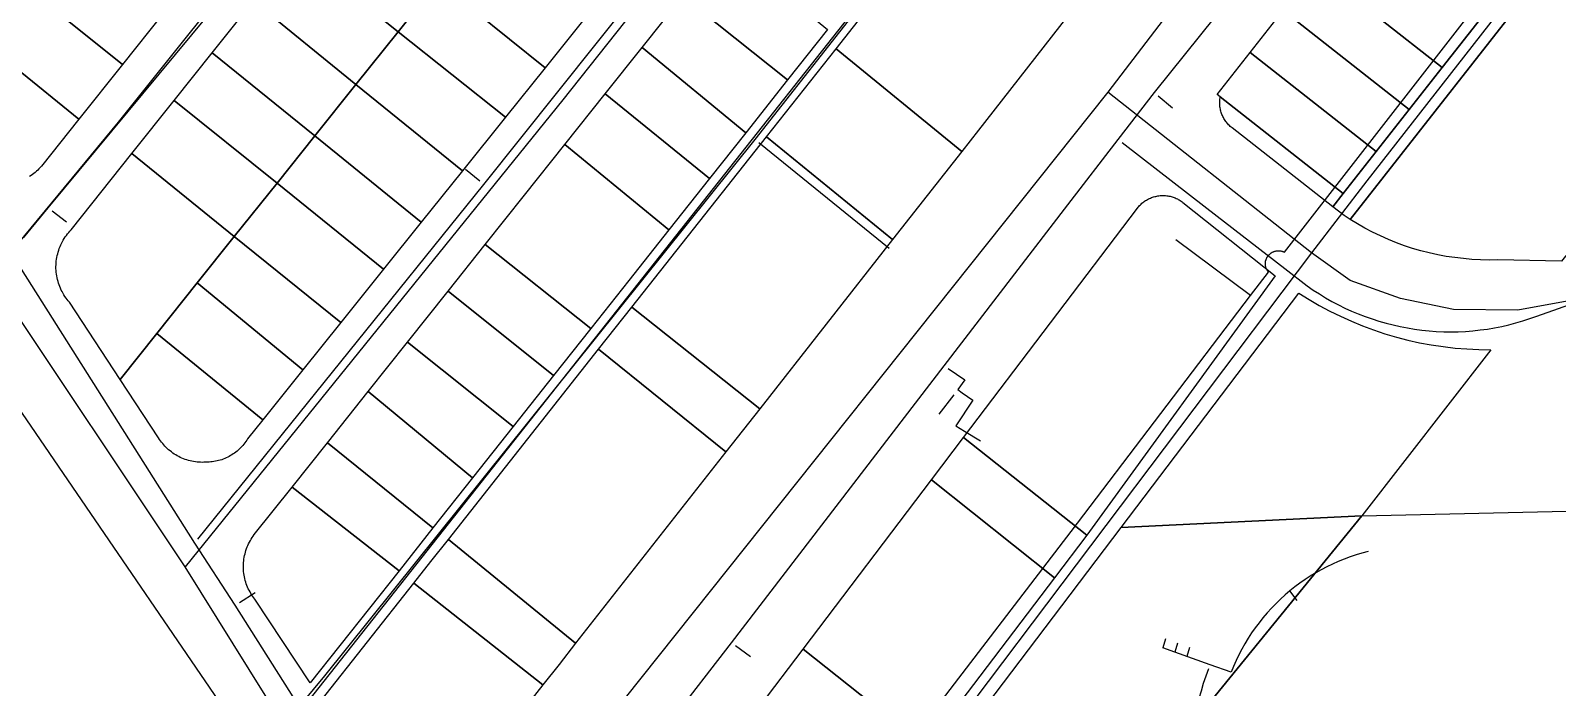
# Model space of a CAD drawing. Extents: x 1876309 to 1899261, y 443723 to 466661.
# Drawn here: x 1891758 to 1893187, y 459851 to 460466 of the extents above; entities that cross this region are included whole.
import ezdxf

# ---------------------------------------------------------------- set-up
doc = ezdxf.new("R2010")
doc.units = 0
doc.header["$MEASUREMENT"] = 0
for name, color, linetype in [('Parcels', 31, 'Continuous'), ('Roads', 7, 'Continuous'), ('Waterlines', 5, 'Continuous')]:
    doc.layers.add(name, color=color, linetype=linetype)

msp = doc.modelspace()

# ---------------------------------------------------------------- linework, layer by layer
at = {"layer": 'Parcels'}
for points in [[(1893209.1, 460596.7), (1893224.8, 460584.4), (1893187.7, 460537.1), (1892993.2, 460289.2), (1892987.7, 460293), (1892982.3, 460296.9), (1892977, 460300.9), (1892986.8, 460313.5), (1893017.7, 460352.8), (1893048.6, 460392.2), (1893079.4, 460431.5), (1893172, 460549.5), (1893054, 460642.1), (1893091, 460689.3), (1893209.1, 460596.7)], [(1892961.4, 460524.1), (1893054, 460642.1), (1893172, 460549.5), (1893079.4, 460431.5), (1892961.4, 460524.1)], [(1892511.8, 460448.8), (1892520, 460459.1), (1892636, 460606.4), (1892752.4, 460510.1), (1892645.2, 460372.7), (1892629.5, 460352.7), (1892511.8, 460448.8)], [(1892101.8, 460464.9), (1892005.1, 460542.1), (1892043, 460589.7), (1892139.4, 460511.9), (1892101.8, 460464.9)], [(1891843.6, 460434.2), (1891732.4, 460523.9), (1891770.3, 460572.6), (1891881.4, 460481.7), (1891843.6, 460434.2)], [(1892239.4, 460431.2), (1892139.4, 460511.9), (1892176.8, 460558.7), (1892276.9, 460477.9), (1892239.4, 460431.2)], [(1892062.3, 460415.6), (1891966.2, 460493.4), (1892005.1, 460542.1), (1892101.8, 460464.9), (1892062.3, 460415.6)], [(1892466.4, 460420), (1892368.4, 460498.1), (1892406.9, 460546.4), (1892503.7, 460467.1), (1892466.4, 460420)], [(1893328.8, 460425.3), (1893198.9, 460259.8), (1893191.2, 460250), (1893131.5, 460251.4), (1893123.4, 460251.2), (1893115.3, 460251.4), (1893107.3, 460251.8), (1893099.2, 460252.5), (1893091.2, 460253.4), (1893083.2, 460254.6), (1893075.2, 460256.1), (1893067.3, 460257.8), (1893059.5, 460259.8), (1893051.7, 460262.1), (1893044, 460264.6), (1893036.5, 460267.4), (1893029, 460270.4), (1893021.6, 460273.7), (1893014.3, 460277.2), (1893007.1, 460281), (1893000.1, 460285), (1892993.2, 460289.2), (1893187.7, 460537.1), (1893328.8, 460425.3)], [(1891802.7, 460383), (1891744.3, 460430.5), (1891692.6, 460472.6), (1891732.4, 460523.9), (1891843.6, 460434.2), (1891802.7, 460383)], [(1892202.2, 460384.8), (1892101.8, 460464.9), (1892139.4, 460511.9), (1892239.4, 460431.2), (1892202.2, 460384.8)], [(1893048.6, 460392.2), (1892930.6, 460484.8), (1892961.4, 460524.1), (1893079.4, 460431.5), (1893048.6, 460392.2)], [(1892427.2, 460370.4), (1892330.2, 460450.2), (1892368.4, 460498.1), (1892466.4, 460420), (1892427.2, 460370.4)], [(1892023.8, 460367.3), (1891927.8, 460445.2), (1891966.2, 460493.4), (1892062.3, 460415.6), (1892023.8, 460367.3)], [(1893017.7, 460352.8), (1892899.7, 460445.4), (1892930.6, 460484.8), (1893048.6, 460392.2), (1893017.7, 460352.8)], [(1892162.2, 460334.8), (1892062.3, 460415.6), (1892101.8, 460464.9), (1892202.2, 460384.8), (1892162.2, 460334.8)], [(1891988.4, 460323.1), (1891892.2, 460400.6), (1891927.8, 460445.2), (1892023.8, 460367.3), (1891988.4, 460323.1)], [(1892393.3, 460327.6), (1892295.7, 460406.9), (1892330.2, 460450.2), (1892427.2, 460370.4), (1892393.3, 460327.6)], [(1892629.5, 460352.7), (1892564.8, 460270.3), (1892446.8, 460366.5), (1892511.8, 460448.8), (1892629.5, 460352.7)], [(1893017.7, 460352.8), (1892986.8, 460313.5), (1892871.6, 460404), (1892868.8, 460406.1), (1892899.7, 460445.4), (1893017.7, 460352.8)], [(1892123.4, 460286.5), (1892023.8, 460367.3), (1892062.3, 460415.6), (1892162.2, 460334.8), (1892123.4, 460286.5)], [(1891852.5, 460350.8), (1891892.2, 460400.6), (1891988.4, 460323.1), (1891948.4, 460273.2), (1891852.5, 460350.8)], [(1892355.3, 460279.6), (1892257.9, 460359.3), (1892295.7, 460406.9), (1892393.3, 460327.6), (1892355.3, 460279.6)], [(1892986.8, 460313.5), (1892977, 460300.9), (1892882.6, 460375), (1892881.7, 460375.7), (1892880.9, 460376.3), (1892880.2, 460377.1), (1892879.4, 460377.8), (1892878.7, 460378.6), (1892878, 460379.4), (1892877.4, 460380.2), (1892876.8, 460381), (1892876.2, 460381.9), (1892875.6, 460382.8), (1892875, 460383.7), (1892874.5, 460384.6), (1892874.1, 460385.5), (1892873.6, 460386.5), (1892873.2, 460387.5), (1892872.8, 460388.4), (1892872.5, 460389.4), (1892872.2, 460390.4), (1892871.9, 460391.5), (1892871.7, 460392.5), (1892871.5, 460393.5), (1892871.3, 460394.5), (1892871.2, 460395.6), (1892871.1, 460396.6), (1892871.1, 460397.7), (1892871.1, 460398.7), (1892871.1, 460399.8), (1892871.2, 460400.8), (1892871.3, 460401.9), (1892871.4, 460402.9), (1892871.6, 460404), (1892986.8, 460313.5)], [(1892088.2, 460242.7), (1891988.4, 460323.1), (1892023.8, 460367.3), (1892123.4, 460286.5), (1892088.2, 460242.7)], [(1892183.4, 460265.8), (1892220.2, 460312), (1892257.9, 460359.3), (1892355.3, 460279.6), (1892317.7, 460232), (1892282.1, 460187.1), (1892183.4, 460265.8)], [(1892440.5, 460112), (1892320.7, 460207.1), (1892446.8, 460366.5), (1892564.8, 460270.3), (1892440.5, 460112)], [(1891875.9, 460182.5), (1891841.5, 460139.4), (1891794, 460211.6), (1891792.9, 460212.9), (1891791.8, 460214.2), (1891790.8, 460215.6), (1891789.8, 460217.1), (1891788.8, 460218.5), (1891788, 460220), (1891787.1, 460221.6), (1891786.3, 460223.1), (1891785.6, 460224.7), (1891784.9, 460226.3), (1891784.3, 460227.9), (1891783.8, 460229.6), (1891783.3, 460231.2), (1891782.8, 460232.9), (1891782.4, 460234.6), (1891782.1, 460236.3), (1891781.9, 460238.1), (1891781.7, 460239.8), (1891781.5, 460241.5), (1891781.4, 460243.3), (1891781.4, 460245), (1891781.5, 460246.7), (1891781.6, 460248.5), (1891781.7, 460250.2), (1891781.9, 460251.9), (1891782.2, 460253.7), (1891782.6, 460255.4), (1891783, 460257.1), (1891783.4, 460258.7), (1891784, 460260.4), (1891784.5, 460262), (1891785.2, 460263.7), (1891785.9, 460265.3), (1891786.6, 460266.8), (1891787.4, 460268.4), (1891788.2, 460269.9), (1891789.2, 460271.4), (1891790.1, 460272.8), (1891791.1, 460274.3), (1891792.2, 460275.6), (1891793.3, 460277), (1891794.4, 460278.3), (1891795.6, 460279.6), (1891852.5, 460350.8), (1891948.4, 460273.2), (1891913.7, 460229.8), (1891875.9, 460182.5)], [(1892048, 460192.6), (1891948.4, 460273.2), (1891988.4, 460323.1), (1892088.2, 460242.7), (1892048, 460192.6)], [(1892746.7, 459993.6), (1892631.3, 460085.1), (1892794.1, 460299.8), (1892794.7, 460300.6), (1892795.4, 460301.4), (1892796.1, 460302.1), (1892796.8, 460302.9), (1892797.6, 460303.6), (1892798.3, 460304.3), (1892799.1, 460305), (1892800, 460305.6), (1892800.8, 460306.2), (1892801.7, 460306.8), (1892802.5, 460307.3), (1892803.4, 460307.9), (1892804.4, 460308.4), (1892805.3, 460308.8), (1892806.2, 460309.2), (1892807.2, 460309.6), (1892808.2, 460310), (1892809.2, 460310.3), (1892810.2, 460310.6), (1892811.2, 460310.8), (1892812.2, 460311.1), (1892813.2, 460311.2), (1892814.2, 460311.4), (1892815.3, 460311.5), (1892816.3, 460311.6), (1892817.3, 460311.6), (1892818.4, 460311.6), (1892819.4, 460311.6), (1892820.4, 460311.5), (1892821.5, 460311.4), (1892822.5, 460311.3), (1892823.5, 460311.1), (1892824.6, 460310.9), (1892825.6, 460310.7), (1892826.6, 460310.4), (1892827.6, 460310.1), (1892828.5, 460309.7), (1892829.5, 460309.3), (1892830.4, 460308.9), (1892831.4, 460308.5), (1892832.3, 460308), (1892833.2, 460307.5), (1892834.1, 460306.9), (1892835, 460306.4), (1892835.8, 460305.8), (1892836.6, 460305.1), (1892923.1, 460236.5), (1892746.7, 459993.6)], [(1892012.6, 460148.4), (1891913.7, 460229.8), (1891948.4, 460273.2), (1892048, 460192.6), (1892012.6, 460148.4)], [(1892247.2, 460143), (1892148.6, 460222.1), (1892183.4, 460265.8), (1892282.1, 460187.1), (1892247.2, 460143)], [(1891875.9, 460182.5), (1891913.7, 460229.8), (1892012.6, 460148.4), (1891975.1, 460101.7), (1891875.9, 460182.5)], [(1892209.6, 460095.5), (1892110.6, 460174.3), (1892148.6, 460222.1), (1892247.2, 460143), (1892209.6, 460095.5)], [(1893004.2, 460011.6), (1892778.8, 460000.7), (1892945.2, 460220.3), (1892954.7, 460214.3), (1892964.3, 460208.7), (1892974.2, 460203.4), (1892984.2, 460198.5), (1892994.4, 460193.9), (1893004.7, 460189.6), (1893015.2, 460185.7), (1893025.8, 460182.2), (1893036.5, 460179), (1893047.3, 460176.2), (1893058.2, 460173.8), (1893069.2, 460171.8), (1893080.3, 460170.1), (1893091.4, 460168.8), (1893102.5, 460167.9), (1893113.7, 460167.4), (1893124.8, 460167.2), (1893004.2, 460011.6)], [(1892408.7, 460071.6), (1892289.5, 460167.6), (1892320.7, 460207.1), (1892440.5, 460112), (1892408.7, 460071.6)], [(1891875.9, 460182.5), (1891975.1, 460101.7), (1891960.8, 460083.8), (1891960, 460082.5), (1891959.1, 460081.3), (1891958.2, 460080), (1891957.3, 460078.8), (1891956.4, 460077.7), (1891955.4, 460076.5), (1891954.3, 460075.4), (1891953.3, 460074.4), (1891952.2, 460073.4), (1891951, 460072.4), (1891949.8, 460071.4), (1891948.6, 460070.5), (1891947.4, 460069.7), (1891946.1, 460068.8), (1891944.8, 460068.1), (1891943.5, 460067.3), (1891942.2, 460066.6), (1891940.8, 460066), (1891939.4, 460065.4), (1891938, 460064.8), (1891936.6, 460064.3), (1891935.2, 460063.9), (1891933.7, 460063.5), (1891932.2, 460063.1), (1891930.8, 460062.8), (1891929.3, 460062.6), (1891927.8, 460062.4), (1891926.3, 460062.2), (1891924.8, 460062.1), (1891923.2, 460062.1), (1891921.6, 460062), (1891920, 460061.9), (1891918.4, 460061.8), (1891916.7, 460061.9), (1891915.1, 460062), (1891913.5, 460062.1), (1891911.9, 460062.3), (1891910.2, 460062.5), (1891908.6, 460062.8), (1891907.1, 460063.2), (1891905.5, 460063.6), (1891903.9, 460064.1), (1891902.4, 460064.6), (1891900.8, 460065.1), (1891899.3, 460065.8), (1891897.8, 460066.4), (1891896.4, 460067.2), (1891894.9, 460067.9), (1891893.5, 460068.8), (1891892.1, 460069.6), (1891890.8, 460070.5), (1891889.5, 460071.5), (1891888.2, 460072.5), (1891886.9, 460073.5), (1891885.7, 460074.6), (1891884.5, 460075.8), (1891883.4, 460076.9), (1891882.3, 460078.1), (1891881.3, 460079.4), (1891880.2, 460080.7), (1891879.3, 460082), (1891878.3, 460083.3), (1891877.5, 460084.7), (1891841.5, 460139.4), (1891875.9, 460182.5)], [(1892171.4, 460047.2), (1892073.7, 460128.1), (1892110.6, 460174.3), (1892209.6, 460095.5), (1892171.4, 460047.2)], [(1892408.7, 460071.6), (1892268, 459892.4), (1892148.8, 459989.6), (1892289.5, 460167.6), (1892408.7, 460071.6)], [(1892134.3, 460000.4), (1892035.6, 460080.2), (1892073.7, 460128.1), (1892171.4, 460047.2), (1892134.3, 460000.4)], [(1892631.3, 460085.1), (1892746.7, 459993.6), (1892716.4, 459953.8), (1892601.1, 460045.3), (1892631.3, 460085.1)], [(1892035.6, 460080.2), (1892134.3, 460000.4), (1892102.6, 459960.3), (1892002.5, 460038.7), (1892035.6, 460080.2)], [(1892480.9, 459886.8), (1892601.1, 460045.3), (1892716.4, 459953.8), (1892596.2, 459795.4), (1892480.9, 459886.8)], [(1892002.5, 460038.7), (1892102.6, 459960.3), (1892019.5, 459855.3), (1891967.7, 459933.6), (1891966.7, 459934.9), (1891965.7, 459936.2), (1891964.8, 459937.6), (1891963.9, 459939.1), (1891963.1, 459940.5), (1891962.3, 459942), (1891961.5, 459943.5), (1891960.8, 459945), (1891960.2, 459946.6), (1891959.6, 459948.1), (1891959.1, 459949.7), (1891958.6, 459951.3), (1891958.2, 459953), (1891957.9, 459954.6), (1891957.6, 459956.2), (1891957.3, 459957.9), (1891957.1, 459959.6), (1891957, 459961.2), (1891956.9, 459962.9), (1891956.9, 459964.6), (1891957, 459966.3), (1891957.1, 459967.9), (1891957.2, 459969.6), (1891957.4, 459971.3), (1891957.7, 459972.9), (1891958, 459974.6), (1891958.4, 459976.2), (1891958.8, 459977.8), (1891959.3, 459979.4), (1891959.9, 459981), (1891960.5, 459982.6), (1891961.1, 459984.1), (1891961.8, 459985.6), (1891962.6, 459987.1), (1891963.4, 459988.6), (1891964.2, 459990), (1891965.1, 459991.4), (1891966.1, 459992.8), (1891967.1, 459994.2), (1892002.5, 460038.7)], [(1893004.2, 460011.6), (1893621.3, 460025.9), (1893671.7, 459929.8), (1893339.8, 459506.8), (1893275.4, 459424.7), (1892968, 459534.9), (1892905.5, 459540), (1892715, 459562.5), (1892777.5, 459648.2), (1892736.4, 459683.1), (1893004.2, 460011.6)], [(1893004.2, 460011.6), (1892736.4, 459683.1), (1892613.1, 459782.1), (1892778.8, 460000.7), (1893004.2, 460011.6)], [(1892148.8, 459989.6), (1892268, 459892.4), (1892252.5, 459872.6), (1892237.3, 459853.4), (1892116.4, 459948.7), (1892132.4, 459968.9), (1892148.8, 459989.6)], [(1892516.2, 459689.9), (1892400.5, 459780.8), (1892480.9, 459886.8), (1892596.2, 459795.4), (1892516.2, 459689.9)]]:
    msp.add_lwpolyline(points, close=True, dxfattribs=at)
for points in [[(1891744.3, 460430.5), (1891802.7, 460383), (1891767.7, 460339.1), (1891766.6, 460337.8), (1891765.5, 460336.6), (1891764.4, 460335.4), (1891763.2, 460334.3), (1891762, 460333.2), (1891760.7, 460332.2), (1891759.4, 460331.2), (1891758.1, 460330.2), (1891756.7, 460329.3)], [(1891684.7, 460202), (1892049.3, 459669.1)], [(1892029.6, 459838.9), (1892116.4, 459948.7), (1892116.4, 459948.7), (1892237.3, 459853.4), (1892164.2, 459760.2)]]:
    msp.add_lwpolyline(points, dxfattribs=at)
at = {"layer": 'Roads'}
for p, q in [((1892766.3, 460408.2), (1892161.7, 459650.3)), ((1892957, 460258), (1892766.3, 460408.2)), ((1892957, 460258), (1892433.2, 459564)), ((1891902.4, 459963.9), (1891720.3, 460236.5)), ((1891997, 459812.2), (1891902.4, 459963.9))]:
    msp.add_line(p, q, dxfattribs=at)
for points in [[(1894072.1, 461579.2), (1893574.4, 460948), (1893427.6, 460861.3), (1893008.9, 460325.4), (1892957, 460258)], [(1893674.4, 461555.4), (1893000.1, 460712.3), (1892857.8, 460528), (1892766.3, 460408.2)], [(1893158.9, 461283.5), (1893000, 461081.7), (1891997, 459812.2)], [(1892517.6, 461244.1), (1892388.5, 461071.6), (1892119.9, 460730.7), (1891839.5, 460380.1), (1891720.3, 460236.5)], [(1892921.1, 461240.5), (1892890.3, 461200.9), (1892634.8, 460878.6), (1892255.9, 460401.2), (1891902.4, 459963.9)], [(1893961.7, 460295.7), (1893392.1, 460281.9), (1893330, 460269.9), (1893257.1, 460236.9), (1893206.7, 460214.5), (1893150.3, 460204.2), (1893089.9, 460204.9), (1893040.4, 460215.2), (1892993.3, 460232), (1892957, 460258)]]:
    msp.add_lwpolyline(points, dxfattribs=at)
at = {"layer": 'Waterlines', "color": 5}
for p, q in [((1891774, 460300), (1892139.8, 460740.6)), ((1892436, 460364), (1892632, 460613)), ((1892810, 460408), (1892983, 460624)), ((1892182, 460322), (1892409.8, 460607.1)), ((1892776, 460364), (1892810, 460408)), ((1892813.6, 460404.9), (1892826.8, 460393.5)), ((1892439.6, 460361.1), (1892561.5, 460262.3)), ((1892729, 460303), (1892776, 460364)), ((1892178.4, 460324.9), (1892164.8, 460335.8)), ((1891914.1, 459989.9), (1892182, 460322)), ((1891751, 460272), (1891774, 460300)), ((1891777.8, 460297.1), (1891791.3, 460286.9)), ((1892613, 460152), (1892729, 460303)), ((1892900, 460218), (1892830, 460270)), ((1891739, 460258), (1891911, 459986)), ((1892732, 459997), (1892900, 460218)), ((1892414, 459893), (1892613, 460152)), ((1892622, 460125), (1892608.1, 460107)), ((1892417.9, 459587.8), (1892732, 459997)), ((1891911, 459986), (1891949, 459928)), ((1891953.1, 459930.6), (1891968, 459940.1)), ((1892943.7, 459932.4), (1892936.8, 459941.5)), ((1891949, 459928), (1892009, 459833)), ((1892820.3, 459896.5), (1892817.7, 459888.2)), ((1892263.9, 459698.8), (1892414, 459893)), ((1892417.8, 459890.3), (1892431.8, 459880.2)), ((1892831.6, 459892.4), (1892829, 459884.2)), ((1892842.9, 459888.4), (1892840.3, 459880.2))]:
    msp.add_line(p, q, dxfattribs=at)
for points in [[(1892900, 460218), (1892916.9, 460239.7), (1892916.6, 460240.1), (1892916.4, 460240.4), (1892916.1, 460240.7), (1892915.9, 460241.1), (1892915.7, 460241.4), (1892915.4, 460241.8), (1892915.2, 460242.2), (1892915.1, 460242.5), (1892914.9, 460242.9), (1892914.7, 460243.3), (1892914.6, 460243.7), (1892914.4, 460244.1), (1892914.3, 460244.5), (1892914.2, 460244.9), (1892914.1, 460245.3), (1892914, 460245.7), (1892914, 460246.1), (1892913.9, 460246.6), (1892913.9, 460247), (1892913.9, 460247.4), (1892913.9, 460247.8), (1892913.9, 460248.2), (1892913.9, 460248.7), (1892913.9, 460249.1), (1892914, 460249.5), (1892914.1, 460249.9), (1892914.1, 460250.3), (1892914.2, 460250.7), (1892914.3, 460251.1), (1892914.5, 460251.5), (1892914.6, 460251.9), (1892914.8, 460252.3), (1892914.9, 460252.7), (1892915.1, 460253.1), (1892915.3, 460253.5), (1892915.5, 460253.8), (1892915.7, 460254.2), (1892915.9, 460254.5), (1892916.2, 460254.9), (1892916.4, 460255.2), (1892916.7, 460255.6), (1892917, 460255.9), (1892917.3, 460256.2), (1892917.6, 460256.5), (1892917.9, 460256.8), (1892918.2, 460257), (1892918.5, 460257.3), (1892918.8, 460257.6), (1892919.2, 460257.8), (1892919.5, 460258), (1892919.9, 460258.3), (1892920.3, 460258.5), (1892920.6, 460258.7), (1892921, 460258.8), (1892921.4, 460259), (1892921.8, 460259.2), (1892922.2, 460259.3), (1892922.6, 460259.4), (1892923, 460259.5), (1892923.4, 460259.6), (1892923.8, 460259.7), (1892924.2, 460259.8), (1892924.6, 460259.8), (1892925.1, 460259.9), (1892925.5, 460259.9), (1892925.9, 460259.9), (1892926.3, 460259.9), (1892926.7, 460259.9), (1892927.2, 460259.9), (1892927.6, 460259.8), (1892928, 460259.8), (1892928.4, 460259.7), (1892928.8, 460259.6), (1892929.2, 460259.5), (1892929.6, 460259.4), (1892930, 460259.2), (1892930.4, 460259.1), (1892930.8, 460258.9), (1892931.2, 460258.8), (1892931.6, 460258.6), (1893151.8, 460541.7)], [(1892011.8, 459836.4), (1892033, 459862), (1892436, 460364)], [(1892779.6, 460361.2), (1892858.9, 460299.8), (1892932, 460243.2), (1892953, 460227), (1892958.6, 460223.1), (1892964.4, 460219.4), (1892970.2, 460215.8), (1892976.1, 460212.5), (1892982.2, 460209.3), (1892988.3, 460206.2), (1892994.5, 460203.4), (1893000.8, 460200.7), (1893007.2, 460198.3), (1893013.7, 460196), (1893020.2, 460193.9), (1893026.8, 460192), (1893033.4, 460190.4), (1893040.1, 460188.9), (1893046.8, 460187.6), (1893053.5, 460186.5), (1893060.3, 460185.6), (1893067.1, 460184.9), (1893073.9, 460184.4), (1893080.8, 460184.1), (1893087.6, 460184), (1893094.4, 460184.1), (1893101.3, 460184.4), (1893108.1, 460185), (1893114.9, 460185.7), (1893121.7, 460186.6), (1893128.4, 460187.7), (1893135.1, 460189.1), (1893141.8, 460190.6), (1893148.4, 460192.3), (1893155, 460194.2), (1893161.5, 460196.3), (1893167.9, 460198.6), (1893223.6, 460218.4)], [(1892616.7, 460149.5), (1892632.4, 460139), (1892626, 460130)], [(1892626, 460130), (1892629.9, 460126.9), (1892640, 460120), (1892624, 460096), (1892632, 460091), (1892647, 460082)], [(1893010, 459978.4), (1893004.3, 459976.9), (1892998.7, 459975.2), (1892993.1, 459973.3), (1892987.5, 459971.3), (1892982, 459969), (1892976.7, 459966.6), (1892971.3, 459964.1), (1892966.1, 459961.3), (1892961, 459958.4), (1892955.9, 459955.3), (1892951, 459952.1), (1892946.1, 459948.7), (1892941.4, 459945.2), (1892936.8, 459941.5)], [(1892936.8, 459941.5), (1892932.3, 459937.7), (1892927.9, 459933.7), (1892923.6, 459929.5), (1892919.5, 459925.3), (1892915.5, 459920.9), (1892911.6, 459916.4), (1892907.9, 459911.7), (1892904.4, 459907), (1892901, 459902.1), (1892897.7, 459897.1), (1892894.6, 459892), (1892891.7, 459886.9), (1892889, 459881.6), (1892886.4, 459876.2), (1892884, 459870.8), (1892881.8, 459865.3), (1892862, 459872.4)], [(1892862, 459872.4), (1892829, 459884.2), (1892817.7, 459888.2)], [(1892860.5, 459868.4), (1892858, 459861.5), (1892855.7, 459854.7), (1892853.6, 459847.7), (1892851.6, 459840.8)]]:
    msp.add_lwpolyline(points, dxfattribs=at)

doc.saveas('drawing.dxf')
